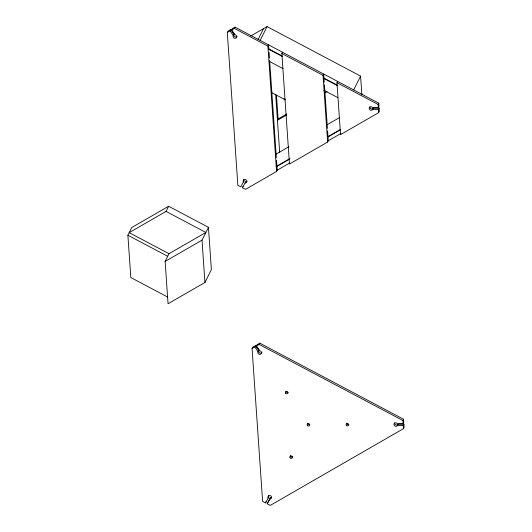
<?xml version="1.0" encoding="UTF-8"?>
<svg xmlns="http://www.w3.org/2000/svg" width="532" height="532" viewBox="0 0 532 532"><rect width="100%" height="100%" fill="white"/><g stroke="black" fill="none" stroke-linecap="round" stroke-linejoin="round"><path stroke-width="0.8" d="M243.816 179.503A1.875 1.736 26.6 0 0 243.875 180.415L244.075 180.807L240.763 186.852L237.851 185.309L227.304 32.492L227.949 31.208L230.728 29.606L233.94 34.367L233.275 35.691A1.875 1.736 26.6 0 0 234.26 38.164A1.875 1.736 26.6 0 0 236.707 37.167A1.875 1.736 26.6 0 0 235.29 34.859L234.825 34.806L231.606 30.011L232.251 28.728L235.044 27.119L378.784 103.201L379.003 106.387L378.358 107.677L372.593 107.69A1.875 1.736 26.6 0 0 369.88 107.092A1.875 1.736 26.6 0 0 369.7 109.672A1.875 1.736 26.6 0 0 372.427 109.778L373.311 108.169L379.123 108.156L379.343 111.341L378.704 112.631L340.54 134.609L336.962 82.686L337.601 81.403M227.304 32.492L230.083 30.889L230.728 29.606M167.726 297.082L130.812 277.544L127.893 235.217L131.75 227.51L168.637 206.256L208.451 227.33L211.37 269.658L204.933 282.499L168.046 303.752L165.126 261.425L168.99 253.717L205.877 232.471L166.064 211.397L129.176 232.65L168.99 253.717M234.825 34.806L231.606 30.011L234.406 28.402L235.044 27.119M166.064 211.397L168.637 206.256M258.067 39.548L263.52 28.648M260.155 40.405L267.071 26.6L360.583 76.103L361.873 94.723M243.064 186.446L242.426 187.73L245.511 189.365L276.567 171.47L267.922 46.144L268.567 44.854L268.906 49.802M327.592 130.879L328.277 140.767L327.632 142.051L289.475 164.036L281.854 53.513L282.492 52.229M204.933 282.499L202.014 240.171L208.451 227.33M244.075 180.807L243.43 182.09L243.237 181.698A1.875 1.736 26.6 0 1 244.547 179.503A1.875 1.736 26.6 0 1 246.815 181.08A1.875 1.736 26.6 0 1 245.106 183.001L245.718 181.711A1.875 1.736 26.6 0 0 247.021 181.199M276.454 95.102L278.103 119.002L277.458 120.285L286.808 114.899M327.632 142.051L323.03 75.311L323.675 74.028L324.241 82.267M276.567 171.47L277.212 170.187L276.527 160.292M353.674 89.908L360.583 76.103M268.58 495.538A1.875 1.736 26.6 0 0 268.64 496.449L268.84 496.841L265.528 502.886L262.608 501.344L252.068 348.527L252.713 347.243L255.493 345.64L258.705 350.402L258.06 351.692A1.875 1.736 26.6 0 0 259.024 354.199A1.875 1.736 26.6 0 0 261.471 353.201A1.875 1.736 26.6 0 0 260.055 350.894L259.589 350.841L256.371 346.046L257.016 344.763L259.809 343.153L403.549 419.236L403.768 422.428L403.123 423.711L397.357 423.725A1.875 1.736 26.6 0 0 394.644 423.126A1.875 1.736 26.6 0 0 394.465 425.706A1.875 1.736 26.6 0 0 397.191 425.813L398.076 424.204L403.888 424.19L404.107 427.382L403.462 428.666L270.276 505.4L267.184 503.764L270.482 497.753A1.875 1.736 26.6 0 0 271.42 497.513M252.068 348.527L254.848 346.924L255.493 345.64M378.358 107.677L378.139 104.485L378.784 103.201M259.589 350.841L256.371 346.046L259.17 344.437L259.809 343.153M378.704 112.631L378.478 109.439L379.123 108.156M265.528 502.886L266.173 501.603M268.84 496.841L268.195 498.125L267.995 497.733A1.875 1.736 26.6 0 1 269.305 495.538A1.875 1.736 26.6 0 1 271.573 497.114A1.875 1.736 26.6 0 1 269.87 499.036L267.184 503.764M269.837 499.036L270.515 497.753M403.123 423.711L402.904 420.519L403.549 419.236M403.462 428.666L403.243 425.474L403.888 424.19M242.426 187.73L245.751 181.718M233.94 34.367L233.914 34.4A1.875 1.736 26.6 0 0 236.966 36.522M373.311 108.169L373.072 108.495A1.875 1.736 26.6 0 1 369.866 106.799M258.705 350.402L258.678 350.442A1.875 1.736 26.6 0 0 259.523 352.849A1.875 1.736 26.6 0 0 261.997 352.197M258.033 351.725L254.848 346.924M398.076 424.204L397.836 424.529A1.875 1.736 26.6 0 1 394.631 422.834M250.818 35.963L267.071 26.6M278.103 119.002L286.721 114.034M324.926 92.94L327.094 91.69M276.028 154.16L288.942 146.719M326.961 124.814L339.875 117.373M276.939 166.11L289.907 158.636M327.845 136.777L340.759 129.336M276.141 166.795L289.754 158.955M327.725 137.076L340.62 129.648M276.58 170.546L289.475 163.118M328.144 140.84L341.039 133.412M165.126 261.425L202.014 240.171M372.666 109.452L378.478 109.439M397.431 425.487L403.243 425.474M234.406 28.402L267.922 46.144M281.854 53.513L323.03 75.311M336.962 82.686L378.139 104.485M268.294 48.638L282.359 56.079M323.822 78.031L337.887 85.472M268.301 49.044L282.153 56.379M323.715 78.377L337.567 85.712M269.159 61.273L283.044 68.621M323.968 90.287L337.853 97.635M271.36 92.442L285.072 99.703M127.893 235.217L167.7 256.291M259.17 344.437L402.904 420.519M230.083 30.889L233.295 35.651M324.414 84.741L327.426 128.405M275.696 94.736L279.686 152.511M269.079 52.276L269.478 58.048M269.644 60.522L276.361 157.818M285.112 99.936A9.383 8.672 26.6 0 1 284.002 98.759M348.793 424.516A1.323 1.224 26.6 0 1 346.784 423.12M309.784 424.609A1.323 1.224 26.6 0 1 307.775 423.213M292.766 456.749A1.323 1.224 26.6 0 1 290.499 455.545M288.051 392.363A1.323 1.224 26.6 0 1 286.023 391.293M346.339 425.347A1.323 1.224 26.6 0 0 348.593 425.341A1.323 1.224 26.6 0 0 347.336 423.479A1.323 1.224 26.6 0 0 346.339 425.347M307.33 425.44A1.323 1.224 26.6 0 0 309.584 425.434A1.323 1.224 26.6 0 0 308.327 423.572A1.323 1.224 26.6 0 0 307.33 425.44M290.053 457.779A1.323 1.224 26.6 0 0 292.307 457.773A1.323 1.224 26.6 0 0 291.051 455.904A1.323 1.224 26.6 0 0 290.053 457.779M285.598 393.195A1.323 1.224 26.6 0 0 287.852 393.188A1.323 1.224 26.6 0 0 286.595 391.326A1.323 1.224 26.6 0 0 285.598 393.195"/></g></svg>
